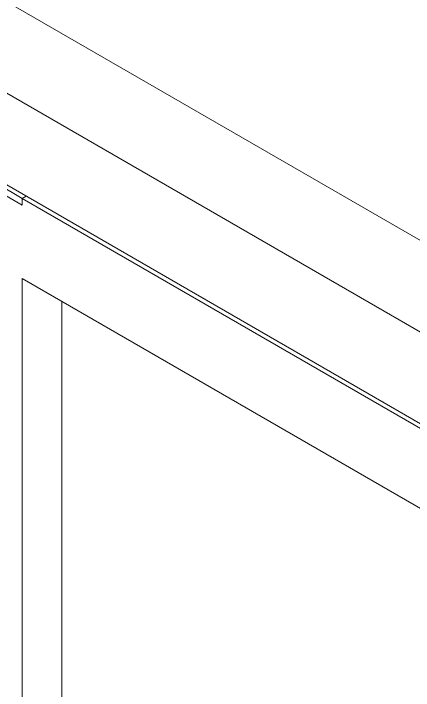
# Model space of a CAD drawing. Header units: millimetres. Extents: x 169 to 14583, y -399 to 10804.
# Drawn here: x 11409 to 11551.8, y 7914.5 to 8155.9 of the extents above; entities that cross this region are included whole.
import ezdxf

# ---------------------------------------------------------------- set-up
doc = ezdxf.new("R2010")
doc.units = ezdxf.units.MM
doc.header["$LTSCALE"] = 35

msp = doc.modelspace()

# ---------------------------------------------------------------- linework, layer by layer
at = {"color": 7, "linetype": 'Continuous', "lineweight": 18}
for p, q in [((12380.16, 7565.441), (10258.84, 8790.053)), ((12380.16, 7598.098), (10315.408, 8790.053)), ((11743.764, 7900.163), (11029.586, 8312.449)), ((11412.131, 8089.978), (11387.382, 8104.265)), ((11387.382, 8101.815), (11412.131, 8087.528)), ((11413.546, 8090.794), (11412.131, 8089.978)), ((11412.131, 8087.528), (11412.131, 8089.978)), ((11718.308, 7913.226), (11412.131, 8089.978)), ((11718.308, 7884.647), (11412.131, 8061.399)), ((11412.131, 8061.399), (11412.131, 7568.461)), ((11426.273, 8053.235), (11426.273, 7576.626))]:
    msp.add_line(p, q, dxfattribs=at)

doc.saveas('drawing.dxf')
